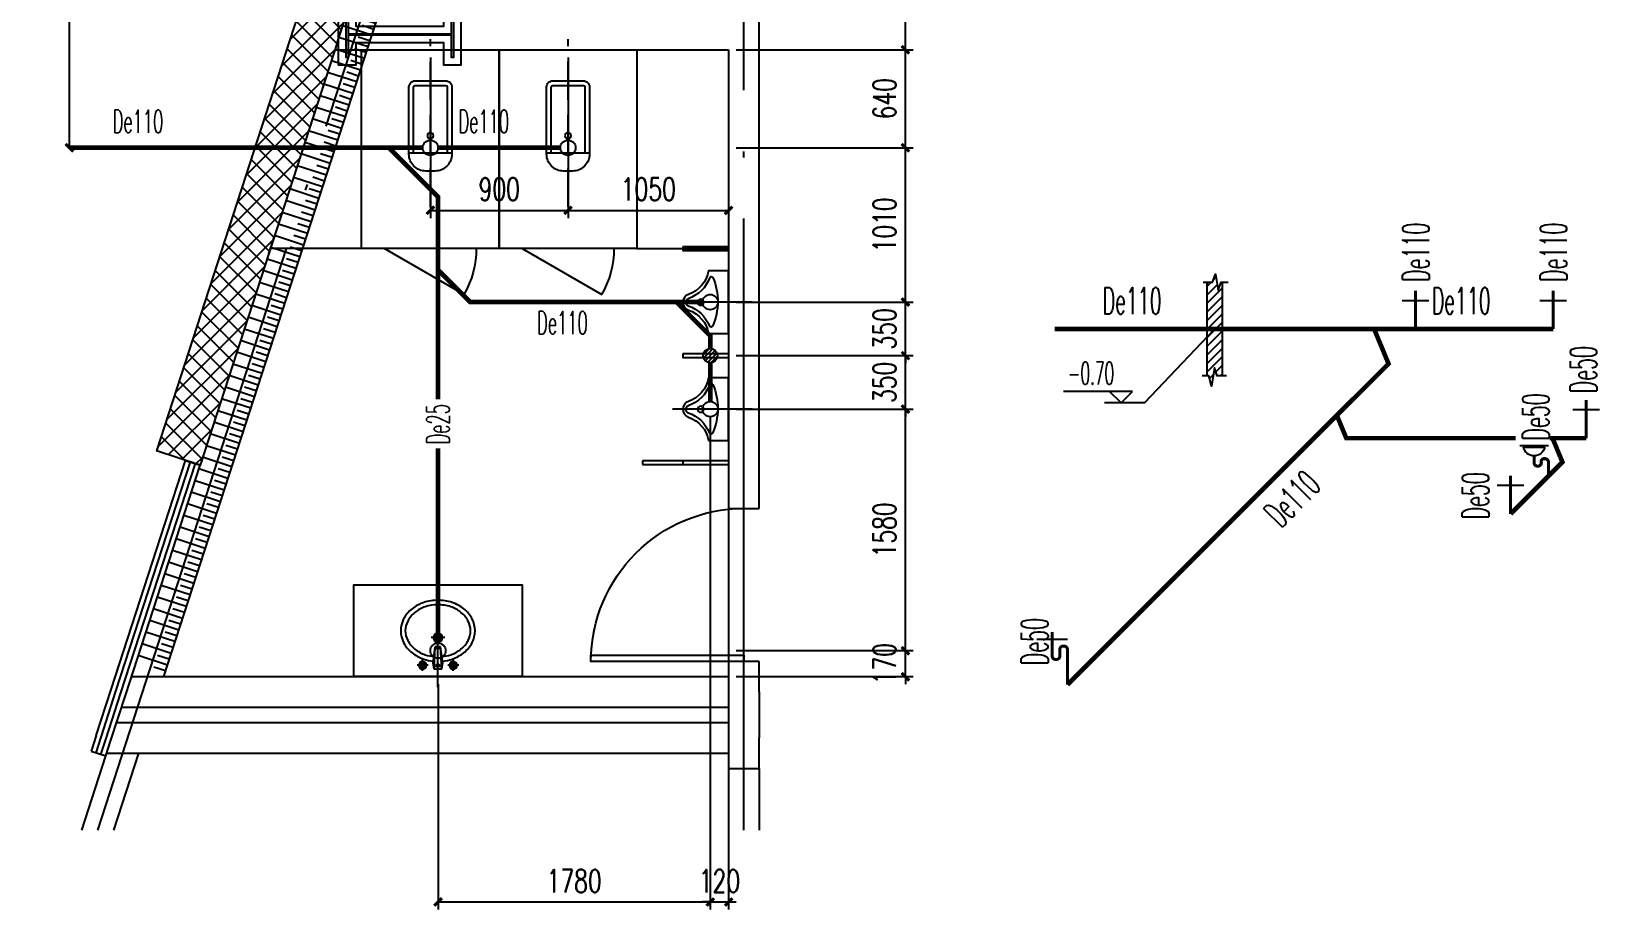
# Model space of a CAD drawing. Extents: x -452079 to 117456, y 3902 to 836955.
# Drawn here: x -304922 to -294668, y 20403 to 26148 of the extents above; entities that cross this region are included whole.
import ezdxf

# ---------------------------------------------------------------- set-up
doc = ezdxf.new("R2010")
doc.units = 0
doc.header["$LTSCALE"] = 1000
doc.header["$MEASUREMENT"] = 0
for name, pattern in [('10平面$1$DOTE', [2.42, 2, -0.2, 0.02, -0.2]), ('CONTINOUS', [0]), ('DASH', [0.35, 0.25, -0.1]), ('DOTE', [2.42, 2, -0.2, 0.02, -0.2])]:
    doc.linetypes.add(name, pattern=pattern)
for name, color, linetype in [('10平面$1$A-AXIS-DOTE', 14, '10平面$1$DOTE'), ('99平面图例外参$0$A-HATCH-2', 251, 'Continuous'), ('A-AXIS-DOTE', 14, 'DOTE'), ('A-HATCH-2', 251, 'Continuous'), ('A-LIN-V', 9, 'Continuous'), ('A-WC', 223, 'Continuous'), ('A-WINDOW', 140, 'Continuous'), ('A-彩色打印层', 12, 'Continuous'), ('A-防火门窗', 1, 'Continuous'), ('AS-COLN', 6, 'Continuous'), ('AS-WALL', 40, 'Continuous'), ('EQUIP_地漏', 7, 'Continuous'), ('PUB_HATCH', 8, 'Continuous'), ('SB_ZF污水', 2, 'Continuous'), ('TEXT_污水', 2, 'Continuous'), ('TWT_DIM', 3, 'Continuous'), ('TWT_ZF文字', 3, 'Continuous'), ('WALL', 2, 'Continuous'), ('WZ_ZF污水', 2, 'Continuous'), ('建-墙-幕', 4, 'Continuous'), ('建-门', 4, 'Continuous')]:
    doc.layers.add(name, color=color, linetype=linetype)
doc.layers.add('Gps-ZF污水', color=2, linetype='DASH', lineweight=60)
doc.styles.add('_TCH_DIM', font='SIMPLEX', dxfattribs={"width": 0.75, "bigfont": '@1HZTXT'})
doc.styles.add('_TCH_DIM_T3', font='SIMPLEX', dxfattribs={"width": 0.705882, "bigfont": 'GBCBIG'})
doc.styles.add('_TWT_PIPEDN', font='SIMPLEX', dxfattribs={"width": 0.65, "height": 3.5, "bigfont": 'HZTXT'})
doc.dimstyles.new('_TCH_ARCH&&50', dxfattribs={"dimtxt": 148.75, "dimasz": 50, "dimexe": 50, "dimexo": 50, "dimgap": 63.125, "dimtad": 1, "dimdec": 0, "dimzin": 0, "dimdsep": 46, "dimtxsty": '_TCH_DIM_T3', "dimblk": 'ARCHTICK', "dimcen": 0.09, "dimclrt": 7, "dimazin": 2, "dimtfac": 1, "dimtdec": 0, "dimtix": 1, "dimtmove": 2, "dimatfit": 3, "dimfxl": 0, "dimtolj": 1, "dimtzin": 0, "dimarcsym": 0})
pattern_1 = [(45, (299969.835, -611266.24), (-60.000061, 60.000061), []), (135, (299969.835, -611266.24), (-60.000061, -60.000061), [])]

# ---------------------------------------------------------------- blocks, each defined once
blk = doc.blocks.new('厕卫')
at = {"layer": 'A-AXIS-DOTE', "color": 8, "linetype": 'DASH'}
blk.add_line((50, -823), (50, 272), dxfattribs=at)
at = {"layer": 'A-WC'}
for p, q in [((-60, -40), (-60, -470)), ((150, -30), (-50, -30)), ((160, -470), (160, -40)), ((190, -470), (-90, -470)), ((350, -1097), (-170, -1397))]:
    blk.add_line(p, q, dxfattribs=at)
blk.add_lwpolyline([(-400, 203), (-400, -1097), (500, -1097), (500, 203)], close=True, dxfattribs=at)
blk.add_lwpolyline([(190, -40, 0.414214), (150, 0), (-50, 0, 0.414214), (-90, -40), (-90, -480, 0.414214), (20, -590), (80, -590, 0.414214), (190, -480)], format="xyb", close=True, dxfattribs=at)
blk.add_circle((50, -359), 20, dxfattribs=at)
for centre, radius, start, end in [((-50, -40), 10, 90, 180), ((150, -40), 10, 0, 90), ((350, -1097), 600, 180, 209.9999)]:
    blk.add_arc(centre, radius, start, end, dxfattribs=at)
for p in [(50, 0), (50, -359)]:
    blk.add_point(p, dxfattribs=at)
blk = doc.blocks.new('A$C34D37DA4')
at = {"ltscale": 0.5}
for points in [[(-250, -108), (250, -108), (250, 392), (-250, 392)], [(-200, -58), (200, -58), (200, 342), (-200, 342)]]:
    blk.add_lwpolyline(points, close=True, dxfattribs=at)
for points in [[(-200, 342), (-28, 171)], [(28, 171), (200, 342)], [(-200, -58), (-28, 114)], [(28, 114), (200, -58)]]:
    blk.add_lwpolyline(points, dxfattribs=at)
blk.add_circle((0, 142), 40, dxfattribs=at)
at = {"layer": 'A-AXIS-DOTE', "color": 8}
blk.add_lwpolyline([(0, 427), (0, -333)], dxfattribs=at)
blk = doc.blocks.new('w42343243')
at = {"layer": 'A-HATCH-2', "color": 2}
blk.add_lwpolyline([(-165104, 621070), (-164604, 621070), (-164604, 620958), (-164800, 620958), (-164800, 620282), (-164604, 620282), (-164604, 620170), (-165104, 620170), (-165104, 620282), (-164908, 620282), (-164908, 620958), (-165104, 620958)], close=True, dxfattribs=at)
at = {"layer": 'AS-COLN', "color": 8}
blk.add_lwpolyline([(-165054, 621020), (-164654, 621020), (-164654, 621008), (-164850, 621008), (-164850, 620232), (-164654, 620232), (-164654, 620220), (-165054, 620220), (-165054, 620232), (-164858, 620232), (-164858, 621008), (-165054, 621008)], close=True, dxfattribs=at)
blk = doc.blocks.new('nt66')
at = {"layer": 'A-HATCH-2', "color": 2}
blk.add_lwpolyline([(-195840, 766870), (-195440, 766870), (-195440, 766758), (-195586, 766758), (-195586, 766182), (-195440, 766182), (-195440, 766070), (-195840, 766070), (-195840, 766182), (-195694, 766182), (-195694, 766758), (-195840, 766758)], close=True, dxfattribs=at)
at = {"layer": 'AS-COLN', "color": 8}
blk.add_lwpolyline([(-195790, 766820), (-195490, 766820), (-195490, 766808), (-195636, 766808), (-195636, 766132), (-195490, 766132), (-195490, 766120), (-195790, 766120), (-195790, 766132), (-195644, 766132), (-195644, 766808), (-195790, 766808)], close=True, dxfattribs=at)
blk = doc.blocks.new('$lvtry$00000224')
at = {"color": 0}
for p, q in [((-363, 0), (-363, -300)), ((-338, 0), (-363, 0)), ((-338, 0), (-338, -300)), ((337, 0), (337, -300)), ((362, 0), (337, 0)), ((362, 0), (362, -300)), ((-338, -300), (-363, -300)), ((362, -300), (337, -300))]:
    blk.add_line(p, q, dxfattribs=at)
at = {"color": 0, "elevation": 0}
blk.add_lwpolyline([(-205, -131), (-205, 0), (205, 0), (205, -131, 0.268068), (51, -263, -0.317765), (0, -300, -0.317765), (-51, -263, 0.268068)], format="xyb", close=True, dxfattribs=at)
at = {"color": 0}
blk.add_circle((0, -182, 0), 20, dxfattribs=at)
for centre, radius, start, end in [((5, -466, 0), 395, 66.6675, 114.1084), ((-152, -115, 0), 10, 114.1084, 248.1394), ((-243, -341, 0), 233, 19.2639, 68.1394), ((243, -341, 0), 233, 110.4941, 160.7361), ((158, -113, 0), 10, 290.4941, 66.6675), ((0, -256, 0), 24, 199.2639, 269.4998), ((0, -256, 0), 24, 270.5002, 340.7361)]:
    blk.add_arc(centre, radius, start, end, dxfattribs=at)
blk.add_point((0, -182, 0), dxfattribs=at)
at = {"layer": 'A-AXIS-DOTE', "color": 8}
blk.add_lwpolyline([(0, 153), (0, -367)], dxfattribs=at)
blk = doc.blocks.new('小便器')
at = {"layer": 'A-WC', "xscale": -1, "rotation": 89.99999999999999}
blk.add_blockref('$lvtry$00000224', (2044606, 1695654), dxfattribs=at)
blk = doc.blocks.new('343243')
at = {"layer": '10平面$1$A-AXIS-DOTE', "color": 8}
blk.add_lwpolyline([(-137039, 783550), (-137039, 784210)], dxfattribs=at)
at = {"layer": 'A-WC'}
for p, q in [((-137084, 783875), (-136994, 783875)), ((-137039, 783830), (-137039, 783920)), ((-137071, 783707), (-137056, 783814)), ((-137064, 783668), (-137056, 783814)), ((-137056, 783814), (-137022, 783814)), ((-137056, 783804), (-137022, 783804)), ((-137014, 783668), (-137022, 783814)), ((-137008, 783707), (-137022, 783814)), ((-137176, 783694), (-137103, 783694)), ((-137139, 783657), (-137139, 783731)), ((-137064, 783668), (-137071, 783707)), ((-137064, 783668), (-137014, 783668)), ((-137063, 783687), (-137015, 783687)), ((-137014, 783668), (-137008, 783707)), ((-136976, 783694), (-136903, 783694)), ((-136939, 783657), (-136939, 783731))]:
    blk.add_line(p, q, dxfattribs=at)
for points in [[(-137069, 783721, -0.055034), (-137132, 783735, -0.088849), (-137208, 783776, -0.104988), (-137263, 783843, -0.12017), (-137282, 783920, -0.12017), (-137263, 783997, -0.104988), (-137208, 784064, -0.088849), (-137132, 784105, -0.080052), (-137039, 784120, -0.080052)], [(-137065, 783751, -0.056066), (-137123, 783763, -0.088849), (-137190, 783800, -0.104988), (-137237, 783857, -0.12017), (-137252, 783920, -0.12017), (-137237, 783983, -0.104988), (-137190, 784040, -0.088849), (-137123, 784077, -0.080052), (-137039, 784090, -0.080052)], [(-137039, 784120, -0.080052), (-136946, 784105, -0.088849), (-136870, 784064, -0.104988), (-136815, 783997, -0.12017), (-136796, 783920, -0.12017), (-136815, 783843, -0.104988), (-136870, 783776, -0.088849), (-136946, 783735, -0.055034), (-137010, 783721, -0.080052)], [(-137039, 784090, -0.080052), (-136956, 784077, -0.088849), (-136889, 784040, -0.104988), (-136842, 783983, -0.12017), (-136826, 783920, -0.12017), (-136842, 783857, -0.104988), (-136889, 783800, -0.088849), (-136956, 783763, -0.056066), (-137014, 783751, -0.080052)]]:
    blk.add_lwpolyline(points, format="xyb", dxfattribs=at)
for centre, radius in [((-137039, 783875), 30), ((-137039, 783875), 20), ((-137139, 783694), 25), ((-137139, 783694), 15), ((-136939, 783694), 25), ((-136939, 783694), 15)]:
    blk.add_circle(centre, radius, dxfattribs=at)
for centre, start, end in [((-137040, 783695), 80.5252, 279.4748), ((-137038, 783695), 260.5252, 99.4748)]:
    blk.add_arc(centre, 7.19, start, end, dxfattribs=at)
blk = doc.blocks.new('99平面图例外参$0$$LinePat$填挖边坡')
at = {"color": 8}
for p, q in [((0, 0), (0, -1500)), ((300, 0), (300, -600))]:
    blk.add_line(p, q, dxfattribs=at)
blk = doc.blocks.new('*U173')
at = {"color": 0}
blk.add_lwpolyline([(500, 0), (500, 1000), (460, 1000), (460, 0)], close=True, dxfattribs=at)
blk.add_arc((500, 0), 1000, 90, 180, dxfattribs=at)
blk = doc.blocks.new('*U172')
at = {"color": 0, "xscale": 0.001, "yscale": 0.001, "zscale": 0.001}
blk.add_blockref('*U173', (0, 0), dxfattribs=at)
blk = doc.blocks.new('*U175')
at = {"color": 0}
for p, q in [((-250, 150), (250, 150)), ((250, 30), (-250, 30)), ((-250, -30), (-190, 30)), ((-190, -30), (-130, 30)), ((-130, -30), (-70, 30)), ((-70, -30), (-10, 30)), ((-10, -30), (50, 30)), ((50, -30), (110, 30)), ((110, -30), (170, 30)), ((170, -30), (230, 30)), ((250, -30), (-250, -30)), ((-250, -150), (250, -150))]:
    blk.add_line(p, q, dxfattribs=at)
for points in [[(-250, -150), (-250, 150)], [(250, -150), (250, 150)]]:
    blk.add_lwpolyline(points, dxfattribs=at)
blk = doc.blocks.new('*U174')
at = {"color": 0, "xscale": 0.001999999996058992, "yscale": 0.003333333333333334, "zscale": 0.001999999996058992}
blk.add_blockref('*U175', (0, 0), dxfattribs=at)
blk = doc.blocks.new('A$C1CBE66F4')
at = {"layer": 'PUB_HATCH'}
h = blk.add_hatch(dxfattribs=at)
h.set_pattern_fill('多孔材料', color=256, scale=30, style=0)
h.set_pattern_definition(pattern_1)
h.paths.add_polyline_path([(3923, 9854), (3705, 10154), (3055, 8150), (3340, 8057)])
h = blk.add_hatch(dxfattribs=at)
h.set_pattern_fill('多孔材料', color=256, scale=30, style=0)
h.set_pattern_definition(pattern_1)
h.paths.add_polyline_path([(3923, 9854), (4606, 9854), (4606, 10154), (3705, 10154)])
h = blk.add_hatch(dxfattribs=at)
h.set_pattern_fill('多孔材料', color=256, scale=30, style=0)
h.set_pattern_definition(pattern_1)
h.paths.add_polyline_path([(3055, 8150), (2835, 7474), (3121, 7381), (3340, 8057)])
h = blk.add_hatch(dxfattribs=at)
h.set_pattern_fill('多孔材料', color=256, scale=30, style=0)
h.set_pattern_definition(pattern_1)
h.paths.add_polyline_path([(2399, 5157), (2966, 6906), (2681, 6998), (2114, 5250)])
h = blk.add_hatch(dxfattribs=at)
h.set_pattern_fill('多孔材料', color=256, scale=30, style=0)
h.set_pattern_definition(pattern_1)
h.paths.add_polyline_path([(2399, 5157), (2114, 5250), (1215, 2480), (1500, 2387)])
at = {"layer": 'A-AXIS-DOTE', "color": 8}
blk.add_line((1966, 10580), (5156, 9854), dxfattribs=at)
at = {"layer": 'A-AXIS-DOTE', "color": 8, "ltscale": 2}
for p, q in [((5056, 0), (5056, 10580)), ((5685, 9454), (0, 9454))]:
    blk.add_line(p, q, dxfattribs=at)
at = {"layer": 'A-AXIS-DOTE', "color": 8, "linetype": 'DASH'}
blk.add_line((3930, 5754), (5025, 5754), dxfattribs=at)
at = {"layer": 'A-AXIS-DOTE', "color": 8, "ltscale": 2}
blk.add_lwpolyline([(831, 0), (4264, 10580)], dxfattribs=at)
at = {"layer": 'A-LIN-V'}
for p, q in [((1262, 1004), (4068, 9654)), ((4956, 9654), (4068, 9654)), ((5685, 9654), (5156, 9654))]:
    blk.add_line(p, q, dxfattribs=at)
at = {"layer": 'A-WC'}
for p, q in [((3820, 6204), (3300, 5904)), ((4283, 5614), (4283, 5894)), ((4713, 5864), (4283, 5864)), ((4723, 5654), (4723, 5854)), ((4283, 5644), (4713, 5644)), ((2592, 3804), (1960, 3804)), ((4356, 3804), (4956, 3804)), ((4656, 2416), (4392, 2416)), ((4392, 2416), (4392, 2406)), ((4392, 2406), (4392, 2396)), ((4392, 2396), (4392, 2391)), ((4392, 2391), (4656, 2391))]:
    blk.add_line(p, q, dxfattribs=at)
for points in [[(3556, 8004), (4656, 8004), (4656, 7404), (3556, 7404), (3556, 8004)], [(3606, 1004), (2506, 1004), (2506, 1604), (3606, 1604), (3606, 1004)]]:
    blk.add_lwpolyline(points, dxfattribs=at)
blk.add_lwpolyline([(4956, 6204), (2739, 6204), (2447, 5304), (4956, 5304)], close=True, dxfattribs=at)
blk.add_lwpolyline([(4713, 5614, 0.414214), (4753, 5654), (4753, 5854, 0.414214), (4713, 5894), (4273, 5894, 0.414214), (4163, 5784), (4163, 5724, 0.414214), (4273, 5614)], format="xyb", close=True, dxfattribs=at)
blk.add_circle((4394, 5754), 20, dxfattribs=at)
for centre, radius, start, end in [((3820, 6204), 600, 180, 209.9999), ((4713, 5854), 10, 0, 90), ((4713, 5654), 10, 270, 0)]:
    blk.add_arc(centre, radius, start, end, dxfattribs=at)
for p in [(4394, 5754), (4753, 5754)]:
    blk.add_point(p, dxfattribs=at)
at = {"layer": 'A-彩色打印层'}
for p, q in [((1950, 3772), (1986, 3885)), ((726, 0), (883, 485)), ((936, 0), (1099, 504))]:
    blk.add_line(p, q, dxfattribs=at)
at = {"layer": 'A-防火门窗'}
for p, q in [((4956, 404), (4956, 0)), ((5156, 404), (5156, 0))]:
    blk.add_line(p, q, dxfattribs=at)
at = {"layer": 'AS-WALL'}
for p, q in [((3705, 10154), (3055, 8150)), ((4606, 10154), (3705, 10154)), ((4606, 9854), (4606, 10154)), ((5685, 10154), (4806, 10154)), ((4806, 10154), (4806, 9854)), ((3923, 9854), (3340, 8057)), ((3923, 9854), (4606, 9854)), ((4806, 9854), (5685, 9854)), ((4956, 9854), (4956, 9004)), ((5156, 9854), (4956, 9854)), ((5156, 9004), (5156, 9854)), ((4956, 9004), (5156, 9004)), ((3387, 8204), (4956, 8204)), ((5156, 8304), (4956, 8304)), ((4956, 8304), (4956, 8204)), ((5156, 8104), (5156, 8304)), ((3055, 8150), (2835, 7474)), ((5156, 7304), (5156, 8104)), ((3121, 7381), (3340, 8057)), ((3323, 8004), (4956, 8004)), ((4956, 8004), (4956, 7304)), ((2835, 7474), (3121, 7381)), ((4956, 7304), (5156, 7304)), ((2681, 6998), (2114, 5250)), ((2966, 6906), (2681, 6998)), ((2399, 5157), (2966, 6906)), ((5156, 6304), (4956, 6304)), ((4956, 6304), (4956, 5304)), ((5156, 5204), (5156, 6304)), ((2114, 5250), (1215, 2480)), ((2447, 5304), (4956, 5304)), ((2399, 5157), (1500, 2387)), ((5156, 2104), (5156, 5204)), ((2382, 5104), (4956, 5104)), ((4956, 5104), (4956, 2104)), ((1500, 2387), (1215, 2480)), ((4956, 2104), (5156, 2104)), ((5156, 1104), (4956, 1104)), ((4956, 1104), (4956, 1004)), ((5156, 904), (5156, 1104)), ((1051, 1004), (4956, 1004)), ((5156, 904), (5156, 604)), ((986, 804), (4956, 804)), ((4956, 804), (4956, 704)), ((954, 704), (4956, 704)), ((5156, 404), (5156, 604)), ((889, 504), (4956, 504)), ((4956, 504), (4956, 404)), ((4956, 404), (5156, 404))]:
    blk.add_line(p, q, dxfattribs=at)
at = {"layer": '建-墙-幕'}
for p, q in [((919, 919), (1405, 2418)), ((950, 909), (1437, 2408)), ((982, 899), (1469, 2398)), ((1014, 888), (1500, 2387)), ((1405, 2418), (1500, 2387)), ((821, 619), (919, 919)), ((853, 609), (950, 909)), ((885, 599), (982, 899)), ((917, 588), (1014, 888)), ((821, 619), (788, 516)), ((788, 516), (883, 485)), ((820, 506), (853, 609)), ((851, 495), (885, 599)), ((883, 485), (917, 588))]:
    blk.add_line(p, q, dxfattribs=at)
at = {"layer": '建-门'}
for p, q in [((4956, 7304), (4956, 6304)), ((4956, 2104), (4956, 1104))]:
    blk.add_line(p, q, dxfattribs=at)
at = {"rotation": 270}
blk.add_blockref('nt66', (-763664, -190436), dxfattribs=at)
at = {"color": 8, "xscale": -1}
for p in [(3056, 4901), (3956, 4901)]:
    blk.add_blockref('厕卫', p, dxfattribs=at)
at = {"color": 8, "rotation": 180.0000000000122}
for p in [(2049562, 1699107), (2049562, 1698407)]:
    blk.add_blockref('小便器', p, dxfattribs=at)
at = {"layer": '99平面图例外参$0$A-HATCH-2', "color": 203, "yscale": 0.1333333333333333, "zscale": 0.1333333333333333}
for p, xscale, rotation in [((4133, 9854), 0.1336816803580045, 252.0237134181385), ((4149, 9654), 0.1344628163811462, 179.9999999990455), ((4230, 9654), 0.1344628163811462, 179.9999999990455), ((4310, 9654), 0.1344628163811462, 179.9999999990455), ((4391, 9654), 0.1344628163811462, 179.9999999990455), ((4472, 9654), 0.1344628163811462, 179.9999999990455), ((4552, 9654), 0.1344628163811462, 179.9999999990455), ((4633, 9654), 0.1344628163811462, 179.9999999990455), ((4714, 9654), 0.1344628163811462, 179.9999999990455), ((4794, 9654), 0.1344628163811462, 179.9999999990455), ((4875, 9654), 0.1344628163811462, 179.9999999990455), ((4956, 9654), 0.1344628163811462, 179.9999999990455), ((5236, 9654), 0.1338124999985388, 179.9999999990436), ((5316, 9654), 0.1338124999985388, 179.9999999990436), ((5397, 9654), 0.1338124999985388, 179.9999999990436), ((5477, 9654), 0.1338124999985388, 179.9999999990436), ((5557, 9654), 0.1338124999985388, 179.9999999990436), ((5637, 9654), 0.1338124999985388, 179.9999999990436), ((5718, 9654), 0.1338124999985388, 179.9999999990436), ((4084, 9701), 0.1336816803580045, 252.0237134181385), ((4108, 9778), 0.1336816803580045, 252.0237134181385), ((4059, 9625), 0.1336816803580045, 252.0237134181385), ((4034, 9549), 0.1336816803580045, 252.0237134181385), ((3985, 9396), 0.1336816803580045, 252.0237134181385), ((4009, 9472), 0.1336816803580045, 252.0237134181385), ((3960, 9320), 0.1336816803580045, 252.0237134181385), ((3935, 9243), 0.1336816803580045, 252.0237134181385), ((3886, 9091), 0.1336816803580045, 252.0237134181385), ((3910, 9167), 0.1336816803580045, 252.0237134181385), ((3861, 9015), 0.1336816803580045, 252.0237134181385), ((3811, 8862), 0.1336816803580045, 252.0237134181385), ((3836, 8938), 0.1336816803580045, 252.0237134181385), ((3787, 8786), 0.1336816803580045, 252.0237134181385), ((3762, 8709), 0.1336816803580045, 252.0237134181385), ((3712, 8557), 0.1336816803580045, 252.0237134181385), ((3737, 8633), 0.1336816803580045, 252.0237134181385), ((3688, 8481), 0.1336816803580045, 252.0237134181385), ((3663, 8404), 0.1336816803580045, 252.0237134181385), ((3613, 8252), 0.1336816803580045, 252.0237134181385), ((3638, 8328), 0.1336816803580045, 252.0237134181385), ((3588, 8175), 0.1336816803580045, 252.0237134181385), ((3564, 8099), 0.1336816803580045, 252.0237134181385), ((3514, 7946), 0.1336816803580045, 252.0237134181385), ((3539, 8023), 0.1336816803580045, 252.0237134181385), ((3489, 7870), 0.1336816803580045, 252.0237134181385), ((3465, 7794), 0.1336816803580045, 252.0237134181385), ((3415, 7641), 0.1336816803580045, 252.0237134181385), ((3440, 7718), 0.1336816803580045, 252.0237134181385), ((3390, 7565), 0.1336816803580045, 252.0237134181385), ((3366, 7489), 0.1336816803580045, 252.0237134181385), ((3316, 7336), 0.1336816803580045, 252.0237134181385), ((3341, 7412), 0.1336816803580045, 252.0237134181385), ((3291, 7260), 0.1336816803580045, 252.0237134181385), ((3267, 7184), 0.1336816803580045, 252.0237134181385), ((3217, 7031), 0.1336816803580045, 252.0237134181385), ((3242, 7107), 0.1336816803580045, 252.0237134181385), ((3192, 6955), 0.1336816803580045, 252.0237134181385), ((3168, 6878), 0.1336816803580045, 252.0237134181385), ((3118, 6726), 0.1336816803580045, 252.0237134181385), ((3143, 6802), 0.1336816803580045, 252.0237134181385), ((3093, 6649), 0.1336816803580045, 252.0237134181385), ((3069, 6573), 0.1336816803580045, 252.0237134181385), ((3019, 6421), 0.1336816803580045, 252.0237134181385), ((3044, 6497), 0.1336816803580045, 252.0237134181385), ((2994, 6344), 0.1336816803580045, 252.0237134181385), ((2970, 6268), 0.1336816803580045, 252.0237134181385), ((2920, 6115), 0.1336816803580045, 252.0237134181385), ((2945, 6192), 0.1336816803580045, 252.0237134181385), ((2895, 6039), 0.1336816803580045, 252.0237134181385), ((2846, 5887), 0.1336816803580045, 252.0237134181385), ((2871, 5963), 0.1336816803580045, 252.0237134181385), ((2821, 5810), 0.1336816803580045, 252.0237134181385), ((2796, 5734), 0.1336816803580045, 252.0237134181385), ((2747, 5581), 0.1336816803580045, 252.0237134181385), ((2772, 5658), 0.1336816803580045, 252.0237134181385), ((2722, 5505), 0.1336816803580045, 252.0237134181385), ((2697, 5429), 0.1336816803580045, 252.0237134181385), ((2648, 5276), 0.1336816803580045, 252.0237134181385), ((2673, 5352), 0.1336816803580045, 252.0237134181385), ((2623, 5200), 0.1336816803580045, 252.0237134181385), ((2598, 5124), 0.1336816803580045, 252.0237134181385), ((2549, 4971), 0.1336816803580045, 252.0237134181385), ((2574, 5047), 0.1336816803580045, 252.0237134181385), ((2524, 4895), 0.1336816803580045, 252.0237134181385), ((2499, 4818), 0.1336816803580045, 252.0237134181385), ((2450, 4666), 0.1336816803580045, 252.0237134181385), ((2475, 4742), 0.1336816803580045, 252.0237134181385), ((2425, 4590), 0.1336816803580045, 252.0237134181385), ((2400, 4513), 0.1336816803580045, 252.0237134181385), ((2351, 4361), 0.1336816803580045, 252.0237134181385), ((2376, 4437), 0.1336816803580045, 252.0237134181385), ((2326, 4284), 0.1336816803580045, 252.0237134181385), ((2301, 4208), 0.1336816803580045, 252.0237134181385), ((2252, 4056), 0.1336816803580045, 252.0237134181385), ((2277, 4132), 0.1336816803580045, 252.0237134181385), ((2227, 3979), 0.1336816803580045, 252.0237134181385), ((2202, 3903), 0.1336816803580045, 252.0237134181385), ((2153, 3750), 0.1336816803580045, 252.0237134181385), ((2177, 3827), 0.1336816803580045, 252.0237134181385), ((2128, 3674), 0.1336816803580045, 252.0237134181385), ((2103, 3598), 0.1336816803580045, 252.0237134181385), ((2054, 3445), 0.1336816803580045, 252.0237134181385), ((2078, 3521), 0.1336816803580045, 252.0237134181385), ((2029, 3369), 0.1336816803580045, 252.0237134181385), ((2004, 3293), 0.1336816803580045, 252.0237134181385), ((1955, 3140), 0.1336816803580045, 252.0237134181385), ((1979, 3216), 0.1336816803580045, 252.0237134181385), ((1930, 3064), 0.1336816803580045, 252.0237134181385), ((1905, 2987), 0.1336816803580045, 252.0237134181385), ((1856, 2835), 0.1336816803580045, 252.0237134181385), ((1880, 2911), 0.1336816803580045, 252.0237134181385), ((1831, 2759), 0.1336816803580045, 252.0237134181385), ((1781, 2606), 0.1336816803580045, 252.0237134181385), ((1806, 2682), 0.1336816803580045, 252.0237134181385), ((1757, 2530), 0.1336816803580045, 252.0237134181385), ((1732, 2453), 0.1336816803580045, 252.0237134181385), ((1682, 2301), 0.1336816803580045, 252.0237134181385), ((1707, 2377), 0.1336816803580045, 252.0237134181385), ((1658, 2224), 0.1336816803580045, 252.0237134181385), ((1633, 2148), 0.1336816803580045, 252.0237134181385), ((1583, 1996), 0.1336816803580045, 252.0237134181385), ((1608, 2072), 0.1336816803580045, 252.0237134181385), ((1559, 1919), 0.1336816803580045, 252.0237134181385), ((1534, 1843), 0.1336816803580045, 252.0237134181385), ((1484, 1690), 0.1336816803580045, 252.0237134181385), ((1509, 1767), 0.1336816803580045, 252.0237134181385), ((1460, 1614), 0.1336816803580045, 252.0237134181385), ((1435, 1538), 0.1336816803580045, 252.0237134181385), ((1385, 1385), 0.1336816803580045, 252.0237134181385), ((1410, 1462), 0.1336816803580045, 252.0237134181385), ((1361, 1309), 0.1336816803580045, 252.0237134181385), ((1336, 1233), 0.1336816803580045, 252.0237134181385), ((1286, 1080), 0.1336816803580045, 252.0237134181385), ((1311, 1156), 0.1336816803580045, 252.0237134181385)]:
    blk.add_blockref('99平面图例外参$0$$LinePat$填挖边坡', p, dxfattribs=dict(at, xscale=xscale, rotation=rotation))
at = {"layer": 'A-WC', "color": 8}
blk.add_blockref('A$C34D37DA4', (4356, 9262), dxfattribs=at)
at = {"layer": 'A-WINDOW', "yscale": -300, "zscale": 300}
for p, xscale, rotation in [((4706, 10004), 200, 180.0000000003007), ((2901, 7190), 500.0000009852519, 252.0237134181314)]:
    blk.add_blockref('*U174', p, dxfattribs=dict(at, xscale=xscale, rotation=rotation))
at = {"layer": 'A-WINDOW'}
blk.add_blockref('w42343243', (169910, -611166), dxfattribs=at)
at = {"layer": 'A-WINDOW', "xscale": -1}
for p, rotation in [((141145, 791624), 180), ((-133984, -782616), 359.9999999999804)]:
    blk.add_blockref('343243', p, dxfattribs=dict(at, rotation=rotation))
at = {"layer": '建-门', "zscale": 199.9999999999998}
for p, xscale, yscale, rotation in [((5056, 8654), 700, -700, 269.9999999977665), ((5056, 6804), 1000, -1000, 269.9999999977625), ((5056, 1604), 1000, -1000, 269.9999999977616)]:
    blk.add_blockref('*U172', p, dxfattribs=dict(at, xscale=xscale, yscale=yscale, rotation=rotation))
blk = doc.blocks.new('ww')
at = {"layer": 'SB_ZF污水', "linetype": 'ByBlock'}
for p, q in [((374, 400), (0, 400)), ((327, 378), (47, 378))]:
    blk.add_line(p, q, dxfattribs=at)
at = {"layer": 'SB_ZF污水', "linetype": 'ByBlock', "const_width": 40}
for points in [[(45, 227, 0.414214), (0, 182)], [(92, 174, 0.498614), (60, 227)], [(92, 174, 0.414214), (137, 129)], [(142, 129, 0.414214), (187, 174)]]:
    blk.add_lwpolyline(points, format="xyb", dxfattribs=at)
for points in [[(60, 227), (45, 227)], [(187, 264), (187, 174)], [(0, 0), (0, 182)], [(92, 182), (92, 174)], [(137, 129), (142, 129)]]:
    blk.add_lwpolyline(points, dxfattribs=at)
at = {"layer": 'SB_ZF污水', "linetype": 'ByBlock'}
blk.add_arc((187, 407), 143, 192.046, 347.954, dxfattribs=at)
blk = doc.blocks.new('$TWTSYS$00000551')
at = {"layer": 'SB_ZF污水', "linetype": 'ByBlock'}
blk.add_line((0, 593), (400, 593), dxfattribs=at)
at = {"layer": 'SB_ZF污水', "linetype": 'ByBlock', "const_width": 40}
for points in [[(200, 690), (200, 375)], [(0, 459), (0, 0)], [(55, 504), (45, 504)], [(100, 375), (100, 459)], [(155, 330), (145, 330)]]:
    blk.add_lwpolyline(points, dxfattribs=at)
for points in [[(0, 459, -0.414214), (45, 504)], [(55, 504, -0.414214), (100, 459)], [(145, 330, -0.414214), (100, 375)], [(200, 375, -0.414214), (155, 330)]]:
    blk.add_lwpolyline(points, format="xyb", dxfattribs=at)
blk = doc.blocks.new('_ArchTick')
at = {"color": 0, "linetype": 'ByBlock', "const_width": 0.4}
blk.add_lwpolyline([(-0.5, -0.5), (0.5, 0.5)], dxfattribs=at)
blk = doc.blocks.new('*D493')
at = {"layer": 'TWT_DIM', "color": 0, "lineweight": -2, "transparency": 16777216}
for p, q in [((-300313, 22097), (-299157, 22097)), ((-299207, 22097), (-299207, 22147)), ((-299207, 21927), (-299207, 22097)), ((-300313, 21927), (-299157, 21927)), ((-299207, 21927), (-299207, 21877))]:
    blk.add_line(p, q, dxfattribs=at)
at = {"layer": 'TWT_DIM', "color": 0, "lineweight": -2, "transparency": 16777216, "xscale": 50, "yscale": 50, "zscale": 50}
for p, rotation in [((-299207, 22097), 270), ((-299207, 21927), 90)]:
    blk.add_blockref('_ArchTick', p, dxfattribs=dict(at, rotation=rotation))
at = {"layer": 'TWT_DIM', "color": 7, "transparency": 16777216, "insert": (-299344, 22012), "char_height": 148.8, "attachment_point": 5, "rotation": 90, "style": '_TCH_DIM_T3'}
blk.add_mtext('\\A1;170', dxfattribs=at)
blk = doc.blocks.new('*D494')
at = {"layer": 'TWT_DIM', "color": 0, "lineweight": -2, "transparency": 16777216}
for p, q in [((-300313, 23677), (-299157, 23677)), ((-299207, 22097), (-299207, 23677)), ((-300313, 22097), (-299157, 22097))]:
    blk.add_line(p, q, dxfattribs=at)
at = {"layer": 'TWT_DIM', "color": 0, "lineweight": -2, "transparency": 16777216, "xscale": 50, "yscale": 50, "zscale": 50}
for p, rotation in [((-299207, 23677), 90), ((-299207, 22097), 270)]:
    blk.add_blockref('_ArchTick', p, dxfattribs=dict(at, rotation=rotation))
at = {"layer": 'TWT_DIM', "color": 7, "transparency": 16777216, "insert": (-299344, 22887), "char_height": 148.8, "attachment_point": 5, "rotation": 90, "style": '_TCH_DIM_T3'}
blk.add_mtext('\\A1;1580', dxfattribs=at)
blk = doc.blocks.new('*D495')
at = {"layer": 'TWT_DIM', "color": 0, "lineweight": -2, "transparency": 16777216}
for p, q in [((-300313, 24027), (-299157, 24027)), ((-299207, 24027), (-299207, 24077)), ((-299207, 23677), (-299207, 24027)), ((-300313, 23677), (-299157, 23677)), ((-299207, 23677), (-299207, 23627))]:
    blk.add_line(p, q, dxfattribs=at)
at = {"layer": 'TWT_DIM', "color": 0, "lineweight": -2, "transparency": 16777216, "xscale": 50, "yscale": 50, "zscale": 50}
for p, rotation in [((-299207, 24027), 270), ((-299207, 23677), 90)]:
    blk.add_blockref('_ArchTick', p, dxfattribs=dict(at, rotation=rotation))
at = {"layer": 'TWT_DIM', "color": 7, "transparency": 16777216, "insert": (-299344, 23852), "char_height": 148.8, "attachment_point": 5, "rotation": 90, "style": '_TCH_DIM_T3'}
blk.add_mtext('\\A1;350', dxfattribs=at)
blk = doc.blocks.new('*D496')
at = {"layer": 'TWT_DIM', "color": 0, "lineweight": -2, "transparency": 16777216}
for p, q in [((-299207, 24377), (-299207, 24427)), ((-300313, 24377), (-299157, 24377)), ((-299207, 24027), (-299207, 24377)), ((-300313, 24027), (-299157, 24027)), ((-299207, 24027), (-299207, 23977))]:
    blk.add_line(p, q, dxfattribs=at)
at = {"layer": 'TWT_DIM', "color": 0, "lineweight": -2, "transparency": 16777216, "xscale": 50, "yscale": 50, "zscale": 50}
for p, rotation in [((-299207, 24377), 270), ((-299207, 24027), 90)]:
    blk.add_blockref('_ArchTick', p, dxfattribs=dict(at, rotation=rotation))
at = {"layer": 'TWT_DIM', "color": 7, "transparency": 16777216, "insert": (-299344, 24202), "char_height": 148.8, "attachment_point": 5, "rotation": 90, "style": '_TCH_DIM_T3'}
blk.add_mtext('\\A1;350', dxfattribs=at)
blk = doc.blocks.new('*D497')
at = {"layer": 'TWT_DIM', "color": 0, "lineweight": -2, "transparency": 16777216}
for p, q in [((-300313, 25387), (-299157, 25387)), ((-299207, 24377), (-299207, 25387)), ((-300313, 24377), (-299157, 24377))]:
    blk.add_line(p, q, dxfattribs=at)
at = {"layer": 'TWT_DIM', "color": 0, "lineweight": -2, "transparency": 16777216, "xscale": 50, "yscale": 50, "zscale": 50}
for p, rotation in [((-299207, 25387), 90), ((-299207, 24377), 270)]:
    blk.add_blockref('_ArchTick', p, dxfattribs=dict(at, rotation=rotation))
at = {"layer": 'TWT_DIM', "color": 7, "transparency": 16777216, "insert": (-299344, 24882), "char_height": 148.8, "attachment_point": 5, "rotation": 90, "style": '_TCH_DIM_T3'}
blk.add_mtext('\\A1;1010', dxfattribs=at)
blk = doc.blocks.new('*D498')
at = {"layer": 'TWT_DIM', "color": 0, "lineweight": -2, "transparency": 16777216}
for p, q in [((-300313, 26027), (-299157, 26027)), ((-299207, 25387), (-299207, 26027)), ((-300313, 25387), (-299157, 25387))]:
    blk.add_line(p, q, dxfattribs=at)
at = {"layer": 'TWT_DIM', "color": 0, "lineweight": -2, "transparency": 16777216, "xscale": 50, "yscale": 50, "zscale": 50}
for p, rotation in [((-299207, 26027), 90), ((-299207, 25387), 270)]:
    blk.add_blockref('_ArchTick', p, dxfattribs=dict(at, rotation=rotation))
at = {"layer": 'TWT_DIM', "color": 7, "transparency": 16777216, "insert": (-299344, 25707), "char_height": 148.8, "attachment_point": 5, "rotation": 90, "style": '_TCH_DIM_T3'}
blk.add_mtext('\\A1;640', dxfattribs=at)
blk = doc.blocks.new('*D499')
at = {"layer": 'TWT_DIM', "color": 0, "lineweight": -2, "transparency": 16777216}
for p, q in [((-300313, 26677), (-299157, 26677)), ((-299207, 26027), (-299207, 26677)), ((-300313, 26027), (-299157, 26027))]:
    blk.add_line(p, q, dxfattribs=at)
at = {"layer": 'TWT_DIM', "color": 0, "lineweight": -2, "transparency": 16777216, "xscale": 50, "yscale": 50, "zscale": 50}
for p, rotation in [((-299207, 26677), 90), ((-299207, 26027), 270)]:
    blk.add_blockref('_ArchTick', p, dxfattribs=dict(at, rotation=rotation))
at = {"layer": 'TWT_DIM', "color": 7, "transparency": 16777216, "insert": (-299344, 26352), "char_height": 148.8, "attachment_point": 5, "rotation": 90, "style": '_TCH_DIM_T3'}
blk.add_mtext('\\A1;650', dxfattribs=at)
blk = doc.blocks.new('*D504')
at = {"layer": 'TWT_DIM', "color": 0, "lineweight": -2, "transparency": 16777216}
for p, q in [((-301413, 25977), (-301413, 24927)), ((-300363, 25977), (-300363, 24927)), ((-301413, 24977), (-300363, 24977))]:
    blk.add_line(p, q, dxfattribs=at)
at = {"layer": 'TWT_DIM', "color": 0, "lineweight": -2, "transparency": 16777216, "xscale": 50, "yscale": 50, "zscale": 50, "rotation": 180}
blk.add_blockref('_ArchTick', (-301413, 24977), dxfattribs=at)
at = {"layer": 'TWT_DIM', "color": 0, "lineweight": -2, "transparency": 16777216, "xscale": 50, "yscale": 50, "zscale": 50}
blk.add_blockref('_ArchTick', (-300363, 24977), dxfattribs=at)
at = {"layer": 'TWT_DIM', "color": 7, "transparency": 16777216, "insert": (-300888, 25115), "char_height": 148.8, "attachment_point": 5, "style": '_TCH_DIM_T3'}
blk.add_mtext('\\A1;1050', dxfattribs=at)
blk = doc.blocks.new('*D505')
at = {"layer": 'TWT_DIM', "color": 0, "lineweight": -2, "transparency": 16777216}
for p, q in [((-302313, 25977), (-302313, 24927)), ((-301413, 25977), (-301413, 24927)), ((-302313, 24977), (-301413, 24977))]:
    blk.add_line(p, q, dxfattribs=at)
at = {"layer": 'TWT_DIM', "color": 0, "lineweight": -2, "transparency": 16777216, "xscale": 50, "yscale": 50, "zscale": 50, "rotation": 180}
blk.add_blockref('_ArchTick', (-302313, 24977), dxfattribs=at)
at = {"layer": 'TWT_DIM', "color": 0, "lineweight": -2, "transparency": 16777216, "xscale": 50, "yscale": 50, "zscale": 50}
blk.add_blockref('_ArchTick', (-301413, 24977), dxfattribs=at)
at = {"layer": 'TWT_DIM', "color": 7, "transparency": 16777216, "insert": (-301863, 25115), "char_height": 148.8, "attachment_point": 5, "style": '_TCH_DIM_T3'}
blk.add_mtext('\\A1;900', dxfattribs=at)
blk = doc.blocks.new('*D506')
at = {"layer": 'TWT_DIM', "color": 0, "lineweight": -2, "transparency": 16777216}
for p, q in [((-300483, 23627), (-300483, 20403)), ((-300363, 23627), (-300363, 20403)), ((-300483, 20453), (-300533, 20453)), ((-300483, 20453), (-300363, 20453)), ((-300363, 20453), (-300313, 20453))]:
    blk.add_line(p, q, dxfattribs=at)
at = {"layer": 'TWT_DIM', "color": 0, "lineweight": -2, "transparency": 16777216, "xscale": 50, "yscale": 50, "zscale": 50}
blk.add_blockref('_ArchTick', (-300483, 20453), dxfattribs=at)
at = {"layer": 'TWT_DIM', "color": 0, "lineweight": -2, "transparency": 16777216, "xscale": 50, "yscale": 50, "zscale": 50, "rotation": 180}
blk.add_blockref('_ArchTick', (-300363, 20453), dxfattribs=at)
at = {"layer": 'TWT_DIM', "color": 7, "transparency": 16777216, "insert": (-300423, 20590), "char_height": 148.8, "attachment_point": 5, "style": '_TCH_DIM_T3'}
blk.add_mtext('\\A1;120', dxfattribs=at)
blk = doc.blocks.new('*D507')
at = {"layer": 'TWT_DIM', "color": 0, "lineweight": -2, "transparency": 16777216}
for p, q in [((-302263, 21877), (-302263, 20403)), ((-300483, 21877), (-300483, 20403)), ((-302263, 20453), (-300483, 20453))]:
    blk.add_line(p, q, dxfattribs=at)
at = {"layer": 'TWT_DIM', "color": 0, "lineweight": -2, "transparency": 16777216, "xscale": 50, "yscale": 50, "zscale": 50, "rotation": 180}
blk.add_blockref('_ArchTick', (-302263, 20453), dxfattribs=at)
at = {"layer": 'TWT_DIM', "color": 0, "lineweight": -2, "transparency": 16777216, "xscale": 50, "yscale": 50, "zscale": 50}
blk.add_blockref('_ArchTick', (-300483, 20453), dxfattribs=at)
at = {"layer": 'TWT_DIM', "color": 7, "transparency": 16777216, "insert": (-301373, 20590), "char_height": 148.8, "attachment_point": 5, "style": '_TCH_DIM_T3'}
blk.add_mtext('\\A1;1780', dxfattribs=at)
blk = doc.blocks.new('$TwtSys$00000147')
blk.add_circle((0, 0, 0), 25)
blk = doc.blocks.new('*D513')
at = {"layer": 'TWT_DIM', "color": 0, "lineweight": -2, "transparency": 16777216}
blk.add_line((-304673, 25387), (-304673, 30377), dxfattribs=at)
at = {"layer": 'TWT_DIM', "color": 0, "lineweight": -2, "transparency": 16777216, "xscale": 50, "yscale": 50, "zscale": 50}
for p, rotation in [((-304673, 30377), 90), ((-304673, 25387), 270)]:
    blk.add_blockref('_ArchTick', p, dxfattribs=dict(at, rotation=rotation))
at = {"layer": 'TWT_DIM', "color": 7, "transparency": 16777216, "insert": (-304811, 27882), "char_height": 148.8, "attachment_point": 5, "rotation": 90, "style": '_TCH_DIM_T3'}
blk.add_mtext('\\A1;4990', dxfattribs=at)
blk = doc.blocks.new('$TwtSys$00000141')
for p, q in [((-94, 8), (-10, 92)), ((-94, 8), (-10, 92)), ((-87, -35), (35, 87)), ((-87, -35), (35, 87)), ((-66, -66), (66, 66)), ((-66, -66), (66, 66)), ((-32, -87), (88, 33)), ((-32, -87), (88, 33)), ((11, -92), (92, -11)), ((11, -92), (92, -11))]:
    blk.add_line(p, q)
blk.add_circle((0, 0), 94)
blk.add_circle((0, 0), 94)

msp = doc.modelspace()

# ---------------------------------------------------------------- hatches: boundary and pattern name
at = {"layer": 'Gps-ZF污水'}
for points in [[(-302263.41, 25065.74), (-302252.81, 25076.35), (-302248.41, 25071.95)], [(-302263.41, 25065.74), (-302248.41, 25065.74), (-302248.41, 25071.95)], [(-302052.31, 24376.83), (-302062.92, 24366.22), (-302058.52, 24361.83)], [(-302052.31, 24376.83), (-302052.31, 24361.83), (-302058.52, 24361.83)], [(-300483.41, 24156.34), (-300472.81, 24166.95), (-300468.41, 24162.55)], [(-300483.41, 24156.34), (-300468.41, 24156.34), (-300468.41, 24162.55)], [(-296048.26, 23973.81), (-296034.4, 23979.55), (-296030.56, 23970.29)], [(-296048.26, 23973.81), (-296037.65, 23963.2), (-296030.56, 23970.29)], [(-296324.29, 23486.67), (-296338.14, 23480.93), (-296334.31, 23471.67)], [(-296324.29, 23486.67), (-296324.29, 23471.67), (-296334.31, 23471.67)], [(-294911.3, 23330.76), (-294897.44, 23336.5), (-294893.6, 23327.24)], [(-294911.3, 23330.76), (-294900.69, 23320.16), (-294893.6, 23327.24)]]:
    msp.add_hatch(color=256, dxfattribs=at).paths.add_polyline_path(points)
at = {"layer": 'TWT_ZF文字', "linetype": 'CONTINOUS'}
h = msp.add_hatch(dxfattribs=at)
h.set_pattern_fill('ANSI31', color=252, scale=25)
h.set_pattern_definition([(45, (-792267.976, -66160.674), (-28.0633004, 28.0633004), [])])
h.paths.add_polyline_path([(-297187.06, 23946.79), (-297205.57, 23828.01), (-297224.2, 23894.29), (-297233.63, 23894.29), (-297233.63, 24507.41), (-297199.31, 24507.41), (-297180.21, 24559.91), (-297161.69, 24454.91), (-297143.06, 24507.41), (-297133.63, 24507.41), (-297133.63, 23894.29), (-297167.95, 23894.29)])

# ---------------------------------------------------------------- linework, layer by layer
at = {"layer": 'Gps-ZF污水', "const_width": 30}
for points in [[(-302584.5, 25386.83), (-304673.05, 25386.83)], [(-302363.41, 25386.83), (-302584.5, 25386.83)], [(-302584.5, 25386.83), (-302263.41, 25065.74)], [(-301463.41, 25386.83), (-302263.41, 25386.83)], [(-302263.41, 24587.93), (-302263.41, 25065.74)], [(-302263.41, 23741.86), (-302263.41, 24587.93)], [(-302263.41, 24587.93), (-302052.31, 24376.83)], [(-300703.9, 24376.83), (-302052.31, 24376.83)], [(-300533.41, 24376.83), (-300703.9, 24376.83)], [(-300703.9, 24376.83), (-300483.41, 24156.34)], [(-296142.3, 24200.85), (-298230.85, 24200.85)], [(-296142.3, 24200.85), (-296048.26, 23973.81)], [(-294971.21, 24200.85), (-296142.3, 24200.85)], [(-300483.41, 24073.83), (-300483.41, 24156.34)], [(-300483.41, 23726.83), (-300483.41, 23979.83)], [(-296386.12, 23635.94), (-296048.26, 23973.81)], [(-298147.59, 21874.47), (-296386.12, 23635.94)], [(-296386.12, 23635.94), (-296324.29, 23486.67)], [(-295216.06, 23486.67), (-296324.29, 23486.67)], [(-294975.88, 23486.67), (-294994.03, 23486.67)], [(-294975.88, 23486.67), (-294911.3, 23330.76)], [(-294755.39, 23486.67), (-294975.88, 23486.67)], [(-302263.41, 22146.83), (-302263.41, 23420.71)], [(-295250.36, 22991.7), (-294911.3, 23330.76)]]:
    msp.add_lwpolyline(points, dxfattribs=at)
at = {"layer": 'SB_ZF污水'}
for p, q in [((-295958.71, 24388.18, 0), (-295783.71, 24388.18, 0)), ((-295058.71, 24388.18, 0), (-294883.71, 24388.18, 0)), ((-294842.89, 23674, 0), (-294667.89, 23674, 0)), ((-295337.86, 23179.02, 0), (-295162.86, 23179.02, 0))]:
    msp.add_line(p, q, dxfattribs=at)
at = {"layer": 'SB_ZF污水', "linetype": 'Continuous', "const_width": 20, "elevation": 0}
for points in [[(-295871.21, 24200.85), (-295871.21, 24450.85)], [(-294971.21, 24200.85), (-294971.21, 24450.85)], [(-294755.39, 23486.67), (-294755.39, 23736.67)], [(-295250.36, 22991.7), (-295250.36, 23241.7)]]:
    msp.add_lwpolyline(points, dxfattribs=at)
at = {"layer": 'TWT_ZF文字', "color": 252, "linetype": 'CONTINOUS'}
msp.add_line((-297133.63, 23894.29, 0), (-297133.63, 24507.41, 0), dxfattribs=at)
at = {"layer": 'TWT_ZF文字', "color": 2, "linetype": 'CONTINOUS'}
for p, q in [((-297643.98, 23717.82, 0), (-297186.57, 24200.85, 0)), ((-297721.94, 23792.82, 0), (-298173.14, 23792.82, 0)), ((-297796.94, 23717.82, 0), (-297871.94, 23792.82, 0)), ((-297796.94, 23717.82, 0), (-297721.94, 23792.82, 0)), ((-297643.98, 23717.82, 0), (-297904.69, 23717.82, 0))]:
    msp.add_line(p, q, dxfattribs=at)
at = {"layer": 'TWT_ZF文字', "color": 252, "linetype": 'CONTINOUS', "elevation": 0}
for points in [[(-297259.4, 24507.41), (-297199.31, 24507.41), (-297180.21, 24559.91), (-297161.69, 24454.91), (-297143.06, 24507.41), (-297096.02, 24507.41)], [(-297259.4, 24507.41), (-297199.31, 24507.41), (-297180.21, 24559.91), (-297161.69, 24454.91), (-297143.06, 24507.41), (-297096.02, 24507.41)], [(-297233.63, 23894.29), (-297233.63, 24507.41)], [(-297107.86, 23894.29), (-297167.95, 23894.29), (-297187.06, 23946.79), (-297205.57, 23828.01), (-297224.2, 23894.29), (-297265.72, 23894.29)]]:
    msp.add_lwpolyline(points, dxfattribs=at)

# ---------------------------------------------------------------- block references
at = {"layer": 'EQUIP_地漏', "xscale": 0.5, "yscale": 0.5, "zscale": 0.5}
msp.add_blockref('$TwtSys$00000141', (-300483.41, 24026.83), dxfattribs=at)
at = {"layer": 'SB_ZF污水'}
for name, p, xscale, yscale, zscale in [('$TwtSys$00000147', (-302313.41, 25386.83), 2, 2, 2), ('$TwtSys$00000147', (-301413.41, 25386.83), 2, 2, 2), ('$TwtSys$00000147', (-300483.41, 24376.83), 2, 2, 2), ('$TwtSys$00000147', (-300483.41, 23676.83), 2, 2, 2), ('ww', (-295002.93, 23239.36, 0), -0.5, 0.5, 0.5), ('$TWTSYS$00000551', (-298147.59, 21874.47, 0), -0.5, 0.5, 0.5), ('$TwtSys$00000147', (-302263.41, 22096.83), 2, 2, 2)]:
    msp.add_blockref(name, p, dxfattribs=dict(at, xscale=xscale, yscale=yscale, zscale=zscale))
at = {"layer": 'WALL'}
msp.add_blockref('A$C1CBE66F4', (-305319.06, 20923.07, 0), dxfattribs=at)

# ---------------------------------------------------------------- texts
at = {"layer": 'TEXT_污水', "style": '_TWT_PIPEDN', "width": 0.52}
for p in [(-304390.32, 25483.59), (-302129.26, 25483.59), (-301615.28, 24166.6)]:
    msp.add_text('De110', height=150, dxfattribs=at).set_placement(p)
msp.add_text('De25', height=150, rotation=90, dxfattribs=at).set_placement((-302188.41, 23445.71))
at = {"layer": 'TWT_ZF文字', "color": 2, "linetype": 'CONTINOUS', "style": '_TCH_DIM', "width": 0.494118}
msp.add_text('-0.70', height=148.75, dxfattribs=at).set_placement((-298144.47, 23837.06, 0))
at = {"layer": 'WZ_ZF污水', "linetype": 'ByBlock', "style": '_TWT_PIPEDN', "width": 0.52}
for s, rotation, p in [('De110', 90, (-295781.47, 24509.65)), ('De110', 90, (-294881.47, 24509.65)), ('De50', 90, (-294686.34, 23780.83)), ('De50', 90, (-294997.46, 23472.05)), ('De110', 45, (-296752.07, 22892.76)), ('De50', 90, (-295391.51, 22955.78)), ('De50', 90, (-298274.57, 22002.65))]:
    msp.add_text(s, height=175, rotation=rotation, dxfattribs=at).set_placement(p)
for p in [(-297918.25, 24297.47), (-295766.17, 24297.47)]:
    msp.add_text('De110', height=175, dxfattribs=at).set_placement(p)

# ---------------------------------------------------------------- dimensions: what is measured, and where the dimension line sits
at = {"layer": 'TWT_DIM'}
for p1, p2, distance, picture, middle in [((-304673.05, 25386.83), (-304673.05, 30376.83), 0, '*D513', (-304810.55, 27881.83)), ((-300363.41, 26026.83), (-300363.41, 26676.83), -1156.55, '*D499', (-299344.36, 26351.83)), ((-300363.41, 25386.83), (-300363.41, 26026.83), -1156.55, '*D498', (-299344.36, 25706.83)), ((-302313.41, 26026.83), (-301413.41, 26026.83), -1049.49, '*D505', (-301863.41, 25114.84)), ((-301413.41, 26026.83), (-300363.41, 26026.83), -1049.49, '*D504', (-300888.41, 25114.84)), ((-300363.41, 24376.83), (-300363.41, 25386.83), -1156.55, '*D497', (-299344.36, 24881.83)), ((-300363.41, 24026.83), (-300363.41, 24376.83), -1156.55, '*D496', (-299344.36, 24201.83)), ((-300363.41, 23676.83), (-300363.41, 24026.83), -1156.55, '*D495', (-299344.36, 23851.83)), ((-300363.41, 22096.83), (-300363.41, 23676.83), -1156.55, '*D494', (-299344.36, 22886.83)), ((-300483.41, 23676.83), (-300363.41, 23676.83), -3224.02, '*D506', (-300423.41, 20590.32)), ((-300363.41, 21926.83), (-300363.41, 22096.83), -1156.55, '*D493', (-299344.36, 22011.83)), ((-302263.41, 21926.83), (-300483.41, 21926.83), -1474.02, '*D507', (-301373.41, 20590.32))]:
    dim = msp.add_aligned_dim(p1=p1, p2=p2, distance=distance, dimstyle='_TCH_ARCH&&50', dxfattribs=at)
    dim.commit()
    dim.dimension.update_dxf_attribs({"geometry": picture, "text_midpoint": middle})

doc.saveas('drawing.dxf')
